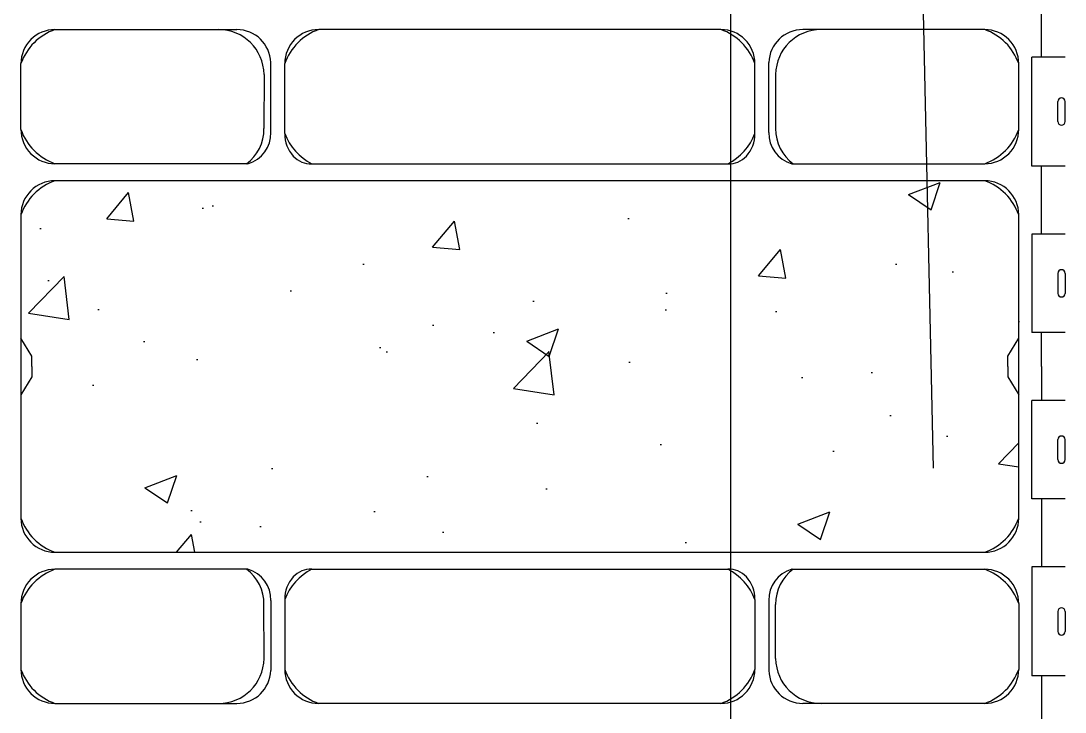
# Model space of a CAD drawing. Header units: inches. Extents: x 104.4 to 159.1, y -9.8 to 61.
# Drawn here: x 127.47 to 138.96, y 11.24 to 18.85 of the extents above; entities that cross this region are included whole.
import ezdxf

# ---------------------------------------------------------------- set-up
doc = ezdxf.new("R2010")
doc.units = ezdxf.units.IN
doc.header["$LTSCALE"] = 0.5
doc.header["$MEASUREMENT"] = 0
for name, color, linetype in [('HATCH', 12, 'Continuous'), ('line25', 2, 'Continuous'), ('LINE3', 3, 'Continuous'), ('Web_Edge', 9, 'Continuous')]:
    doc.layers.add(name, color=color, linetype=linetype)

msp = doc.modelspace()

# ---------------------------------------------------------------- hatches: boundary and pattern name
at = {"layer": 'HATCH'}
h = msp.add_hatch(dxfattribs=at)
h.set_pattern_fill('AR-CONC', color=256, scale=0.5)
h.set_pattern_definition([(49.99999999999999, (12.14718901846518, 15.74005569504034), (3.586300913003767, -0.3137606749129755), [0.375, -4.125]), (355, (12.14718901846518, 15.74005569504034), (-0.693756668065, 3.760960668500059), [0.3, -3.3]), (100.45144446, (12.44604742346518, 15.71390897504034), (2.89254423363556, 3.447199954843147), [0.3187009599999999, -3.505710559999999]), (46.18420000000001, (12.14718901846518, 16.74005569504034), (5.336206653357862, -0.8275964039653827), [0.5625, -6.1875]), (96.63563549, (12.59187274346518, 16.67108916004034), (4.673309728371142, 4.870593003872752), [0.47805171, -5.258568799999999]), (351.1841639899999, (12.14718901846518, 16.74005569504034), (4.673309725273866, 4.870593001349951), [0.45, -4.950000005]), (21, (12.64718901846518, 16.49005569504034), (2.984535260592308, -2.013094453326694), [0.375, -4.125]), (326.0000000000001, (12.64718901846518, 16.49005569504034), (1.216576659607909, 3.625750225234265), [0.3, -3.3]), (71.45144474, (12.89590028846518, 16.32229782504034), (4.201111883649856, 1.612655764031769), [0.31870095, -3.50571056]), (37.50000000000001, (12.14718901846518, 15.74005569504034), (0.06079927658645334, 1.664469269156557), [0, -3.26, 0, -3.35, 0, -3.3125]), (7.499999999999999, (12.14718901846518, 15.74005569504034), (1.315347687210743, 1.972058559411801), [0, -1.91, 0, -3.185, 0, -1.2625]), (327.5, (11.03218901846518, 15.74005569504034), (2.669112180862045, -0.1127743586718988), [0, -1.25, 0, -3.9, 0, -5.175]), (317.5, (10.53218901846518, 15.74005569504034), (2.915930846711931, 0.5005249116615886), [0, -1.625, 0, -2.59, 0, -3.675])])
h.paths.add_polyline_path([(138.4523213416447, 16.71395615490286, 0.4142025941122682), (138.0773072982827, 17.08895615495317), (127.8473281450202, 17.08895615495291, 0.4142245307168299), (127.4723141016603, 16.71392806775482), (127.4723141016603, 13.3759070793233, 0.4142025941131303), (127.8473281450223, 13.00090707927187), (138.0773072982843, 13.00090707927191, 0.4142245307376772), (138.4523213416447, 13.37593516649719)])

# ---------------------------------------------------------------- linework, layer by layer
at = {"layer": 'line25'}
for p, q in [((138.962309493918, 18.44993161710471), (138.5973568996761, 18.44993161710471)), ((138.5973568996761, 17.24993161710472), (138.5973568996761, 18.44993161710477)), ((138.882305873955, 17.73993161710479), (138.8823058739541, 17.9599316171047)), ((138.922305873955, 17.99993161710472), (138.9223058739541, 17.99993161710478)), ((138.962305873955, 17.73993161710484), (138.962305873955, 17.9599316171047)), ((138.962309493918, 17.90493161710486), (138.9623058739545, 17.90493161710486)), ((138.922305873955, 17.69993161710482), (138.922305873955, 17.69993161710477)), ((138.962309493918, 17.79493161710485), (138.9623058739545, 17.79493161710485)), ((138.962309493918, 17.24993161710472), (138.5973568996761, 17.24993161710466)), ((138.962309493918, 16.49993161710472), (138.5973568996761, 16.49993161710478)), ((138.5973568996761, 16.49993161710472), (138.5973568996761, 15.41993161710468)), ((138.922305873955, 16.10993161710473), (138.922305873955, 16.10993161710479)), ((138.882305873955, 16.06993161710477), (138.8823058739541, 15.84993161710486)), ((138.962305873955, 16.06993161710471), (138.962305873955, 15.84993161710486)), ((138.962309493918, 16.01493161710471), (138.9623058739545, 16.01493161710471)), ((138.962309493918, 15.90493161710469), (138.9623058739545, 15.90493161710469)), ((138.922305873955, 15.80993161710484), (138.9223058739541, 15.80993161710478)), ((138.962309493918, 15.41993161710474), (138.5973568996761, 15.41993161710474)), ((138.962309493918, 14.66993161710474), (138.5973568996761, 14.66993161710474)), ((138.5973568996761, 13.58993161710475), (138.5973568996761, 14.66993161710479)), ((138.922305873955, 14.27993161710464), (138.9223058739541, 14.27993161710469)), ((138.882305873955, 14.0199316171047), (138.8823058739541, 14.23993161710462)), ((138.962305873955, 14.01993161710476), (138.962305873955, 14.23993161710462)), ((138.962309493918, 14.18493161710478), (138.9623058739545, 14.18493161710478)), ((138.962309493918, 14.07493161710477), (138.9623058739545, 14.07493161710477)), ((138.922305873955, 13.97993161710474), (138.922305873955, 13.97993161710468)), ((138.962309493918, 13.58993161710475), (138.5973568996761, 13.5899316171047)), ((138.962309493918, 12.83993161710475), (138.5973568996761, 12.83993161710481)), ((138.5973568996761, 12.83993161710475), (138.5973568996761, 11.63993161710471)), ((138.882305873955, 12.34993161710469), (138.8823058739541, 12.12993161710477)), ((138.922305873955, 12.38993161710465), (138.922305873955, 12.38993161710471)), ((138.962305873955, 12.34993161710463), (138.962305873955, 12.12993161710477)), ((138.962309493918, 12.29493161710462), (138.9623058739545, 12.29493161710462)), ((138.962309493918, 12.18493161710461), (138.9623058739545, 12.18493161710461)), ((138.922305873955, 12.08993161710475), (138.9223058739541, 12.0899316171047)), ((138.962309493918, 11.63993161710476), (138.5973568996761, 11.63993161710476))]:
    msp.add_line(p, q, dxfattribs=at)
for centre, start, end in [((138.9223058739541, 17.95993161710476), 90, 180.000000000101), ((138.922305873955, 17.9599316171047), 0, 90.00000000007815), ((138.922305873955, 17.73993161710479), 180, 270), ((138.922305873955, 17.73993161710479), 269.9999999999479, 8.79359758331033e-11), ((138.922305873955, 16.06993161710477), 90, 180), ((138.922305873955, 16.06993161710477), 359.9999999999121, 90.00000000005213), ((138.9223058739541, 15.8499316171048), 179.999999999899, 270), ((138.922305873955, 15.84993161710486), 269.9999999999218, 0), ((138.9223058739541, 14.23993161710467), 90, 180.000000000101), ((138.922305873955, 14.23993161710462), 0, 90.00000000007815), ((138.922305873955, 14.0199316171047), 180, 270), ((138.922305873955, 14.0199316171047), 269.9999999999479, 8.79359758331033e-11), ((138.922305873955, 12.34993161710469), 90, 180), ((138.922305873955, 12.34993161710469), 359.9999999999121, 90.00000000005213), ((138.9223058739541, 12.12993161710472), 179.999999999899, 270), ((138.922305873955, 12.12993161710477), 269.9999999999218, 0)]:
    msp.add_arc(centre, 0.04, start, end, dxfattribs=at)
at = {"layer": 'LINE3'}
for p, q in [((135.2786807289378, 40.55350879446787), (135.2786807289378, 6.044931617111104)), ((137.5156365116332, 13.92471006578911), (137.3759298123359, 20.23299256192582))]:
    msp.add_line(p, q, dxfattribs=at)
at = {"layer": 'Web_Edge'}
for p, q in [((127.8473223294776, 18.75252088202183), (129.8475499562018, 18.75252088202183)), ((135.1748044589924, 18.75252088202183), (130.7498309843128, 18.75252088202183)), ((138.0773131138275, 18.75252088202183), (136.0770854871034, 18.75252088202183)), ((130.2223145287852, 17.62100653596335), (130.2223145287857, 18.39080678191908)), ((135.70232091452, 17.62100653596335), (135.7023209145195, 18.39080678191908)), ((127.4723223294762, 17.65145615490482), (127.4723223294762, 18.37752088202245)), ((130.3748309843129, 17.60791867809087), (130.374830984313, 18.37752088202259)), ((135.5498044589923, 17.60791867809087), (135.5498044589922, 18.37752088202259)), ((138.4523131138288, 17.65145615490482), (138.4523131138288, 18.37752088202245)), ((130.1475003280869, 18.25956542910629), (130.1473227017891, 17.66224860438851)), ((135.7771351152182, 18.25956542910629), (135.7773127415161, 17.66224860438851)), ((129.9707662943509, 17.2764561549053), (127.8473223294778, 17.27645615490528)), ((130.6736045714077, 17.2764561549053), (135.2848566104735, 17.27645615490528)), ((135.9538691489543, 17.27645615490528), (138.0773131138274, 17.27645615490528)), ((127.5923141017028, 15.15728161711149), (127.4723141017033, 15.35728161711148)), ((127.5923141017028, 15.15728161711104), (127.4723141017033, 15.35728161711103)), ((138.3323213416573, 15.15728161711104), (138.4523213416568, 15.35728161711103)), ((138.3323213416573, 15.15728161711149), (138.4523213416568, 15.35728161711148)), ((127.5923141017028, 15.04493161711122), (127.5923141017028, 15.1572816171107)), ((127.5923141017028, 15.04493161711076), (127.5923141017028, 15.15728161711024)), ((138.3323213416573, 15.04493161711076), (138.3323213416573, 15.15728161711024)), ((138.3323213416573, 15.04493161711122), (138.3323213416573, 15.1572816171107)), ((127.5923141017028, 15.04493161711167), (127.5923141017028, 14.93258161711219)), ((127.5923141017028, 15.04493161711122), (127.5923141017028, 14.93258161711174)), ((138.3323213416573, 15.04493161711122), (138.3323213416573, 14.93258161711174)), ((138.3323213416573, 15.04493161711167), (138.3323213416573, 14.93258161711219)), ((127.5923141017028, 14.9325816171114), (127.4723141017033, 14.73258161711141)), ((127.5923141017028, 14.93258161711094), (127.4723141017033, 14.73258161711095)), ((138.3323213416573, 14.93258161711094), (138.4523213416568, 14.73258161711095)), ((138.3323213416573, 14.9325816171114), (138.4523213416568, 14.73258161711141)), ((129.9707662943509, 12.81340707931622), (127.8473223294778, 12.81340707931625)), ((130.6736045714077, 12.81340707931622), (135.2848566104735, 12.81340707931625)), ((135.9538691489543, 12.81340707931625), (138.0773131138274, 12.81340707931625)), ((127.4723223294762, 12.4384070793167), (127.4723223294762, 11.71234235219907)), ((130.1475003280869, 11.83029780511524), (130.1473227017891, 12.42761462983302)), ((130.2223145287852, 12.46885669825818), (130.2223145287857, 11.69905645230244)), ((130.3748309843129, 12.48194455613066), (130.374830984313, 11.71234235219893)), ((135.5498044589923, 12.48194455613066), (135.5498044589922, 11.71234235219893)), ((135.70232091452, 12.46885669825818), (135.7023209145195, 11.69905645230244)), ((135.7771351152182, 11.83029780511524), (135.7773127415161, 12.42761462983302)), ((138.4523131138288, 12.4384070793167), (138.4523131138288, 11.71234235219907)), ((127.8473223294776, 11.33734235219967), (129.8475499562018, 11.33734235219967)), ((135.1748044589924, 11.3373423521997), (130.7498309843128, 11.33734235219967)), ((138.0773131138275, 11.33734235219967), (136.0770854871034, 11.33734235219967))]:
    msp.add_line(p, q, dxfattribs=at)
for points in [[(138.7023213416431, 18.44993161710471), (138.7023213416431, 19.19993161710477)], [(138.7023213416431, 16.49993161710475), (138.7023213416431, 17.24993161710469)], [(138.7023213416431, 15.04493161711099), (138.7023213416431, 15.41993161710474)], [(138.7023213416431, 15.04493161711099), (138.7023213416431, 14.66993161710474)], [(138.7023213416431, 13.58993161710472), (138.7023213416431, 12.83993161710478)], [(138.7023213416431, 11.63993161710476), (138.7023213416431, 10.88993161710474)]]:
    msp.add_lwpolyline(points, dxfattribs=at)
msp.add_lwpolyline([(127.4723141016603, 13.37590707931616, 0.4141980520914947), (127.8473223294695, 13.00090707931609), (138.0773131138356, 13.00090707931614, 0.4141980520914946), (138.4523213416448, 13.37590707931616), (138.4523213416448, 16.71395615490719, 0.4141980520914947), (138.0773131138356, 17.08895615490721), (127.8473223294688, 17.08895615490695, 0.4141980520914947), (127.4723141016603, 16.71395615490719), (127.4723141016603, 13.37593516647516)], format="xyb", dxfattribs=at)
for centre, radius, start, end in [((128.0541306783042, 18.17071253319281), 0.6174711717250514, 109.5681561993794, 160.4318438006083), ((127.8473223294758, 18.37752088202117), 0.375, 90, 180.0000000000114), ((129.6475499561932, 18.25252088202151), 0.5000000000003004, 0.8072723421047263, 89.99999999999024), ((129.8475499562018, 18.37752088202186), 0.375, 2.030360886159716, 90), ((130.956639333141, 18.17071253319341), 0.6174711717250514, 109.5681561993794, 160.4318438005997), ((130.7498309843126, 18.37752088202186), 0.375, 90, 179.9999999999984), ((134.9679961101642, 18.17071253319341), 0.6174711717250514, 19.56815619940026, 70.43184380062064), ((135.1748044589926, 18.37752088202186), 0.375, 1.628443996909321e-12, 90), ((136.0770854871034, 18.37752088202186), 0.375, 90, 177.9696391138403), ((136.277085487112, 18.25252088202151), 0.5000000000003004, 90.00000000000978, 179.1927276578953), ((137.8705047650009, 18.17071253319281), 0.6174711717250514, 19.56815619939168, 70.43184380062064), ((138.0773131138293, 18.37752088202117), 0.375, 359.9999999999886, 90), ((128.0541306783042, 17.85826450373432), 0.6174711717250514, 199.5681561993883, 250.4318438006206), ((127.8473223294758, 17.65145615490596), 0.375, 179.9999999999886, 270), ((129.6831943397347, 17.6540889159339), 0.4642000829158562, 305.5594137665753, 1.00719454169284), ((129.8766663057075, 17.60925632572076), 0.3458478878892994, 285.7883684033063, 1.947003485399857), ((130.957929139547, 17.83215736139309), 0.6242149396959077, 200.9118928518816, 242.9034405407667), ((130.7509900500453, 17.60825607807084), 0.3761592170496542, 180.051392088681, 221.6295924830767), ((134.9667063037582, 17.83215736139309), 0.6242149396959077, 297.0965594592333, 339.0881071481185), ((135.1736453932599, 17.60825607807084), 0.3761592170496542, 318.3704075169184, 359.9486079113189), ((136.0479691375976, 17.60925632572076), 0.3458478878892994, 178.0529965146002, 254.2116315966937), ((136.2414411035705, 17.6540889159339), 0.4642000829158562, 178.9928054583072, 234.4405862334247), ((137.8705047650009, 17.85826450373432), 0.6174711717250514, 289.5681561993794, 340.4318438006117), ((138.0773131138293, 17.65145615490596), 0.375, 270, 1.139910797836525e-11), ((130.6566917021199, 17.52588340853336), 0.25, 221.6295924830767, 273.8791068972022), ((135.2679437411853, 17.52588340853336), 0.25, 266.1208931027978, 318.3704075169184), ((128.0541525725558, 16.50711314589552), 0.6175111631306078, 109.5689932188591, 160.4297496782812), ((137.8704828707494, 16.50711314589552), 0.6175111631306078, 19.57025032171886, 70.4310067811374), ((128.0541525725558, 13.58275008832783), 0.6175111631306078, 199.5702503217188, 250.4310067811409), ((137.8704828707494, 13.58275008832783), 0.6175111631306078, 289.5689932188626, 340.4297496782811), ((128.0541306783042, 12.23159873048721), 0.6174711717250514, 109.5681561993794, 160.4318438006116), ((127.8473223294758, 12.43840707931557), 0.375, 90, 180.0000000000114), ((129.6831943397347, 12.43577431828763), 0.4642000829158562, 358.9928054583071, 54.4405862334247), ((129.8766663057075, 12.48060690850076), 0.3458478878892994, 358.0529965146001, 74.21163159669369), ((130.957929139547, 12.25770587282844), 0.6242149396959077, 117.0965594592333, 159.0881071481184), ((130.6566917021199, 12.56397982568816), 0.25, 86.12089310279778, 138.3704075169197), ((135.2679437411853, 12.56397982568816), 0.25, 41.62959248308157, 93.87910689720223), ((134.9667063037582, 12.25770587282844), 0.6242149396959077, 20.91189285188158, 62.90344054076665), ((136.0479691375976, 12.48060690850076), 0.3458478878892994, 105.7883684033063, 181.9470034853997), ((136.2414411035705, 12.43577431828763), 0.4642000829158562, 125.5594137665753, 181.0071945416928), ((137.8705047650009, 12.23159873048721), 0.6174711717250514, 19.56815619938835, 70.43184380062064), ((138.0773131138293, 12.43840707931557), 0.375, 359.9999999999886, 90), ((130.7509900500453, 12.48160715615069), 0.3761592170496542, 138.3704075169197, 179.948607911319), ((135.1736453932599, 12.48160715615069), 0.3761592170496542, 0.05139208868103603, 41.62959248308157), ((129.6475499561932, 11.83734235220001), 0.5000000000003004, 270.0000000000098, 359.1927276578952), ((136.277085487112, 11.83734235220001), 0.5000000000003004, 180.8072723421047, 269.9999999999902), ((128.0541306783042, 11.91915070102871), 0.6174711717250514, 199.5681561993917, 250.4318438006206), ((127.8473223294758, 11.71234235220035), 0.375, 179.9999999999886, 270), ((129.8475499562018, 11.71234235219967), 0.375, 270, 357.9696391138403), ((130.956639333141, 11.91915070102812), 0.6174711717250514, 199.5681561994002, 250.4318438006206), ((130.7498309843126, 11.71234235219967), 0.375, 180.0000000000016, 270), ((134.9679961101642, 11.91915070102812), 0.6174711717250514, 289.5681561993794, 340.4318438005997), ((135.1748044589926, 11.71234235219967), 0.375, 270, 359.9999999999984), ((136.0770854871034, 11.71234235219967), 0.375, 182.0303608861597, 270), ((137.8705047650009, 11.91915070102871), 0.6174711717250514, 289.5681561993794, 340.4318438006082), ((138.0773131138293, 11.71234235220035), 0.375, 270, 1.139910797836525e-11)]:
    msp.add_arc(centre, radius, start, end, dxfattribs=at)

doc.saveas('drawing.dxf')
